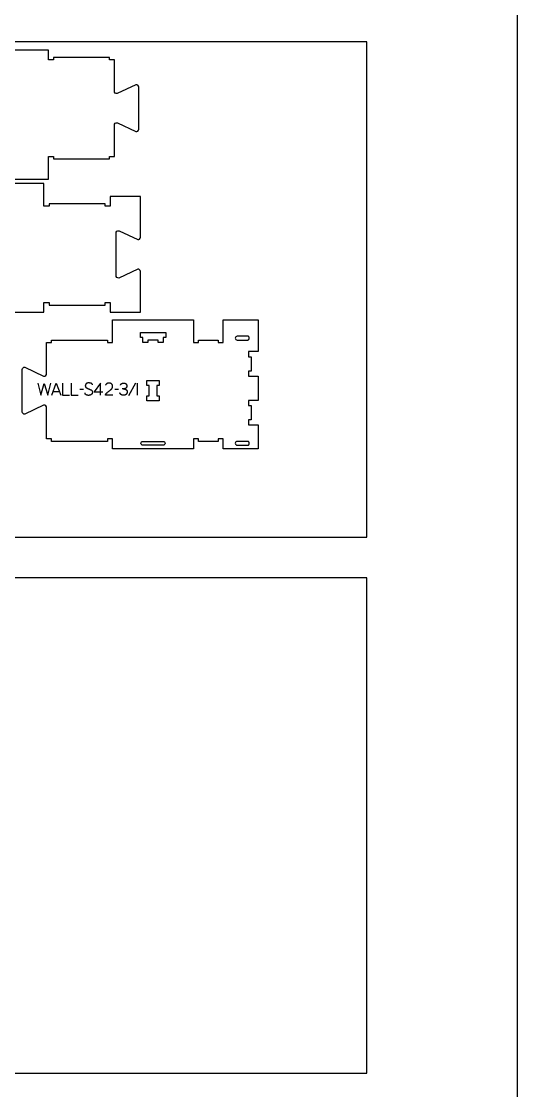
# Model space of a CAD drawing. Extents: x -13885 to -10701, y -19593 to -11999.
# Drawn here: x -11924 to -10701, y -17926 to -15293 of the extents above; entities that cross this region are included whole.
import ezdxf

# ---------------------------------------------------------------- set-up
doc = ezdxf.new("R2010")
doc.units = 0
for name, color, linetype in [('0_SHEET_SPRUCEPLY_2440X122', 1, 'CONTINUOUS'), ('1_ANYTOOL_1MMDEEP_LABELS_S', 2, 'CONTINUOUS'), ('3_ANYTOOL_CUTTHROUGH_INSID', 4, 'CONTINUOUS'), ('4_ANYTOOL_CUTTHROUGH_OUTSI', 5, 'CONTINUOUS'), ('DONOTCUT', 18, 'CONTINUOUS')]:
    doc.layers.add(name, color=color, linetype=linetype)

msp = doc.modelspace()

# ---------------------------------------------------------------- linework, layer by layer
at = {"layer": '0_SHEET_SPRUCEPLY_2440X122'}
for points in [[(-13513.1, -15343.3), (-13513.1, -16563.3), (-11073.1, -16563.3), (-11073.1, -15343.3)], [(-13513.1, -16663.3), (-13513.1, -17883.3), (-11073.1, -17883.3), (-11073.1, -16663.3)]]:
    msp.add_lwpolyline(points, close=True, dxfattribs=at)
at = {"layer": '1_ANYTOOL_1MMDEEP_LABELS_S'}
for points in [[(-11883.5, -16183.9), (-11875.8, -16213.9), (-11867.3, -16184.8), (-11858.8, -16213.9), (-11851.3, -16183.9)], [(-11848.8, -16213.9), (-11837.9, -16183.9), (-11826.8, -16213.9)], [(-11822.5, -16183.9), (-11822.5, -16213.9), (-11805.4, -16213.9)], [(-11800.7, -16183.9), (-11800.7, -16213.9), (-11783.6, -16213.9)], [(-11748.7, -16188.5), (-11748.7, -16188.3), (-11748.7, -16188.2), (-11748.7, -16188.1), (-11748.7, -16188), (-11748.8, -16187.9), (-11748.8, -16187.9), (-11748.8, -16187.8), (-11748.8, -16187.7), (-11748.8, -16187.6), (-11748.8, -16187.5), (-11748.8, -16187.4), (-11748.9, -16187.3), (-11748.9, -16187.3), (-11748.9, -16187.2), (-11748.9, -16187.1), (-11749, -16187), (-11749, -16186.9), (-11749, -16186.9), (-11749, -16186.8), (-11749.1, -16186.7), (-11749.1, -16186.7), (-11749.1, -16186.6), (-11749.2, -16186.5), (-11749.2, -16186.4), (-11749.3, -16186.4), (-11749.3, -16186.3), (-11749.4, -16186.2), (-11749.4, -16186.2), (-11749.4, -16186.1), (-11749.5, -16186), (-11749.5, -16186), (-11749.6, -16185.9), (-11749.7, -16185.9), (-11749.7, -16185.8), (-11749.8, -16185.7), (-11749.8, -16185.7), (-11749.9, -16185.6), (-11749.9, -16185.6), (-11750, -16185.5), (-11750.1, -16185.5), (-11750.1, -16185.4), (-11750.2, -16185.4), (-11750.3, -16185.3), (-11750.3, -16185.3), (-11750.4, -16185.2), (-11750.5, -16185.2), (-11750.6, -16185.1), (-11750.6, -16185.1), (-11750.7, -16185), (-11750.8, -16185), (-11750.9, -16184.9), (-11751.1, -16184.9), (-11751.2, -16184.8), (-11751.4, -16184.7), (-11751.6, -16184.6), (-11751.8, -16184.6), (-11752, -16184.5), (-11752.8, -16184.3), (-11753.6, -16184.1), (-11754.4, -16183.9), (-11755.2, -16183.8), (-11755.5, -16183.7), (-11755.9, -16183.7), (-11756.3, -16183.7), (-11756.7, -16183.6), (-11757, -16183.6), (-11757.4, -16183.6), (-11757.8, -16183.6), (-11758.1, -16183.6), (-11758.3, -16183.6), (-11758.5, -16183.6), (-11758.7, -16183.6), (-11758.9, -16183.6), (-11759.1, -16183.6), (-11759.3, -16183.6), (-11759.4, -16183.7), (-11759.6, -16183.7), (-11759.8, -16183.7), (-11760, -16183.7), (-11760.2, -16183.8), (-11760.4, -16183.8), (-11760.5, -16183.9), (-11760.7, -16183.9), (-11760.9, -16184), (-11761.1, -16184), (-11761.3, -16184.1), (-11761.4, -16184.1), (-11761.6, -16184.2), (-11761.8, -16184.3), (-11761.9, -16184.4), (-11762.1, -16184.4), (-11762.3, -16184.5), (-11762.4, -16184.6), (-11762.6, -16184.7), (-11762.8, -16184.8), (-11762.9, -16184.9), (-11763.1, -16185), (-11763.3, -16185.1), (-11763.4, -16185.2), (-11763.6, -16185.3), (-11763.7, -16185.4), (-11763.9, -16185.5), (-11764, -16185.6), (-11764.2, -16185.7), (-11764.3, -16185.9), (-11764.4, -16186), (-11764.6, -16186.1), (-11764.7, -16186.3), (-11764.8, -16186.4), (-11764.9, -16186.5), (-11765, -16186.7), (-11765.1, -16186.8), (-11765.2, -16187), (-11765.3, -16187.1), (-11765.4, -16187.3), (-11765.5, -16187.4), (-11765.6, -16187.6), (-11765.7, -16187.8), (-11765.7, -16187.9), (-11765.8, -16188.1), (-11765.9, -16188.3), (-11765.9, -16188.5), (-11766, -16188.6), (-11766, -16188.8), (-11766.1, -16189), (-11766.1, -16189.2), (-11766.1, -16189.4), (-11766.1, -16189.6), (-11766.2, -16189.8), (-11766.2, -16190), (-11766.2, -16190.2), (-11766.2, -16190.4), (-11766.2, -16190.6), (-11766.2, -16190.8), (-11766.2, -16191), (-11766.2, -16191.2), (-11766.2, -16191.4), (-11766.1, -16191.6), (-11766.1, -16191.8), (-11766.1, -16192), (-11766, -16192.2), (-11766, -16192.4), (-11765.9, -16192.6), (-11765.9, -16192.8), (-11765.8, -16192.9), (-11765.8, -16193), (-11765.7, -16193.1), (-11765.7, -16193.2), (-11765.7, -16193.3), (-11765.6, -16193.4), (-11765.6, -16193.4), (-11765.5, -16193.5), (-11765.5, -16193.6), (-11765.5, -16193.7), (-11765.4, -16193.8), (-11765.4, -16193.8), (-11765.3, -16193.9), (-11765.3, -16194), (-11765.2, -16194.1), (-11765.2, -16194.1), (-11765.1, -16194.2), (-11765, -16194.3), (-11765, -16194.3), (-11764.9, -16194.4), (-11764.9, -16194.5), (-11764.8, -16194.5), (-11764.7, -16194.6), (-11764.7, -16194.7), (-11764.6, -16194.7), (-11764.5, -16194.9), (-11764.3, -16195), (-11764.2, -16195.1), (-11764, -16195.2), (-11763.9, -16195.3), (-11763.7, -16195.4), (-11763.6, -16195.6), (-11763.4, -16195.7), (-11762.7, -16196), (-11761.9, -16196.4), (-11761.2, -16196.8), (-11760.4, -16197.1), (-11759.6, -16197.5), (-11758.8, -16197.8), (-11758, -16198.1), (-11757.2, -16198.5), (-11756.4, -16198.8), (-11755.6, -16199.1), (-11754.8, -16199.4), (-11754, -16199.8), (-11753.3, -16200.2), (-11752.6, -16200.6), (-11751.9, -16201), (-11751.2, -16201.4), (-11751, -16201.5), (-11750.8, -16201.6), (-11750.7, -16201.7), (-11750.6, -16201.8), (-11750.5, -16201.9), (-11750.5, -16201.9), (-11750.4, -16202), (-11750.3, -16202), (-11750.3, -16202.1), (-11750.2, -16202.2), (-11750.1, -16202.2), (-11750.1, -16202.3), (-11750, -16202.4), (-11749.9, -16202.4), (-11749.9, -16202.5), (-11749.8, -16202.6), (-11749.8, -16202.7), (-11749.7, -16202.7), (-11749.7, -16202.8), (-11749.6, -16202.9), (-11749.6, -16203), (-11749.5, -16203), (-11749.5, -16203.1), (-11749.4, -16203.2), (-11749.4, -16203.3), (-11749.3, -16203.4), (-11749.3, -16203.4), (-11749.3, -16203.5), (-11749.2, -16203.6), (-11749.2, -16203.7), (-11749.1, -16203.8), (-11749.1, -16203.9), (-11749.1, -16204), (-11749, -16204), (-11749, -16204.1), (-11749, -16204.2), (-11749, -16204.3), (-11748.9, -16204.5), (-11748.9, -16204.7), (-11748.8, -16204.9), (-11748.8, -16205.1), (-11748.8, -16205.3), (-11748.8, -16205.5), (-11748.7, -16205.7), (-11748.7, -16205.9), (-11748.7, -16206.2), (-11748.7, -16206.4), (-11748.8, -16206.6), (-11748.8, -16206.8), (-11748.8, -16207.1), (-11748.8, -16207.3), (-11748.8, -16207.5), (-11748.9, -16207.7), (-11748.9, -16208), (-11749, -16208.2), (-11749, -16208.4), (-11749.1, -16208.6), (-11749.1, -16208.8), (-11749.2, -16209), (-11749.3, -16209.2), (-11749.4, -16209.4), (-11749.4, -16209.6), (-11749.5, -16209.7), (-11749.6, -16209.9), (-11749.7, -16210.1), (-11749.8, -16210.3), (-11749.9, -16210.4), (-11750, -16210.6), (-11750.1, -16210.8), (-11750.3, -16210.9), (-11750.4, -16211.1), (-11750.5, -16211.2), (-11750.7, -16211.4), (-11750.8, -16211.5), (-11751, -16211.6), (-11751.1, -16211.8), (-11751.3, -16211.9), (-11751.4, -16212), (-11751.6, -16212.2), (-11751.8, -16212.3), (-11751.9, -16212.4), (-11752.3, -16212.6), (-11752.7, -16212.8), (-11753, -16213), (-11753.4, -16213.2), (-11753.8, -16213.4), (-11754.2, -16213.5), (-11754.3, -16213.6), (-11754.5, -16213.6), (-11754.7, -16213.7), (-11754.9, -16213.8), (-11755.1, -16213.8), (-11755.3, -16213.9), (-11755.5, -16213.9), (-11755.7, -16214), (-11755.9, -16214), (-11756.1, -16214.1), (-11756.3, -16214.1), (-11756.5, -16214.1), (-11756.7, -16214.1), (-11756.9, -16214.2), (-11757.3, -16214.2), (-11757.7, -16214.2), (-11758.1, -16214.3), (-11758.5, -16214.3), (-11759, -16214.2), (-11759.4, -16214.2), (-11759.8, -16214.2), (-11760.2, -16214.1), (-11760.5, -16214.1), (-11760.9, -16214), (-11761.3, -16213.9), (-11761.7, -16213.8), (-11762.1, -16213.7), (-11762.4, -16213.5), (-11762.8, -16213.4), (-11763.1, -16213.2), (-11763.5, -16213.1), (-11763.9, -16212.9), (-11764.2, -16212.7), (-11764.4, -16212.6), (-11764.5, -16212.5), (-11764.7, -16212.4), (-11764.8, -16212.3), (-11765, -16212.2), (-11765.1, -16212.1), (-11765.3, -16211.9), (-11765.4, -16211.8), (-11765.5, -16211.7), (-11765.6, -16211.6), (-11765.8, -16211.4), (-11765.9, -16211.3), (-11765.9, -16211.2), (-11766, -16211.2), (-11766, -16211.1), (-11766.1, -16211), (-11766.1, -16211), (-11766.2, -16210.9), (-11766.2, -16210.8), (-11766.3, -16210.7), (-11766.3, -16210.7), (-11766.3, -16210.6), (-11766.4, -16210.5), (-11766.4, -16210.5), (-11766.5, -16210.4), (-11766.5, -16210.3), (-11766.5, -16210.2), (-11766.6, -16210.1), (-11766.6, -16210.1), (-11766.6, -16210), (-11766.6, -16209.9), (-11766.7, -16209.8), (-11766.7, -16209.7), (-11766.8, -16209.5), (-11766.8, -16209.3), (-11766.8, -16209.1), (-11766.9, -16209), (-11766.9, -16208.8), (-11766.9, -16208.6), (-11766.9, -16208.4), (-11766.9, -16208.2), (-11766.9, -16208)], [(-11728.7, -16213.9), (-11728.7, -16183.9), (-11744.7, -16205.3)], [(-11698.5, -16213.9), (-11716.8, -16213.8), (-11716.6, -16213.4), (-11716.6, -16213.1), (-11716.5, -16212.9), (-11716.4, -16212.7), (-11716.3, -16212.5), (-11716.2, -16212.3), (-11716.1, -16212.1), (-11716, -16211.8), (-11715.9, -16211.6), (-11715.8, -16211.4), (-11715.7, -16211.2), (-11715.6, -16211), (-11715.5, -16210.8), (-11715.4, -16210.6), (-11715.2, -16210.4), (-11715.1, -16210.3), (-11715, -16210.1), (-11714.8, -16209.9), (-11714.7, -16209.7), (-11714.5, -16209.5), (-11714.4, -16209.3), (-11714.3, -16209.2), (-11714.1, -16209), (-11713.9, -16208.8), (-11713.8, -16208.6), (-11713.6, -16208.5), (-11713.5, -16208.3), (-11713.3, -16208.1), (-11713.1, -16208), (-11712.7, -16207.7), (-11711.3, -16206.5), (-11709.8, -16205.3), (-11708.3, -16204.1), (-11706.7, -16203), (-11706, -16202.4), (-11705.3, -16201.8), (-11704.5, -16201.3), (-11703.9, -16200.7), (-11703.2, -16200.1), (-11702.5, -16199.5), (-11701.9, -16198.9), (-11701.3, -16198.3), (-11701.2, -16198.1), (-11701, -16198), (-11700.9, -16197.8), (-11700.8, -16197.6), (-11700.6, -16197.5), (-11700.5, -16197.3), (-11700.4, -16197.1), (-11700.3, -16197), (-11700.2, -16196.8), (-11700.1, -16196.6), (-11700, -16196.4), (-11699.9, -16196.2), (-11699.8, -16196.1), (-11699.7, -16195.9), (-11699.6, -16195.7), (-11699.6, -16195.5), (-11699.5, -16195.3), (-11699.4, -16195.1), (-11699.4, -16194.9), (-11699.3, -16194.7), (-11699.2, -16194.5), (-11699.2, -16194.3), (-11699.2, -16194.1), (-11699.1, -16193.9), (-11699.1, -16193.7), (-11699.1, -16193.5), (-11699, -16193.2), (-11699, -16193), (-11699, -16192.8), (-11699, -16192.6), (-11699, -16192.4), (-11699, -16192.1), (-11699, -16191.9), (-11699, -16191.6), (-11699, -16191.4), (-11699, -16191.2), (-11699, -16190.9), (-11699.1, -16190.7), (-11699.1, -16190.5), (-11699.1, -16190.2), (-11699.2, -16190), (-11699.2, -16189.8), (-11699.3, -16189.6), (-11699.3, -16189.4), (-11699.4, -16189.2), (-11699.5, -16189), (-11699.5, -16188.8), (-11699.6, -16188.6), (-11699.7, -16188.4), (-11699.8, -16188.2), (-11699.9, -16188), (-11700, -16187.9), (-11700.1, -16187.7), (-11700.2, -16187.5), (-11700.3, -16187.3), (-11700.4, -16187.2), (-11700.5, -16187), (-11700.6, -16186.9), (-11700.8, -16186.7), (-11700.9, -16186.6), (-11701, -16186.4), (-11701.2, -16186.3), (-11701.3, -16186.1), (-11701.5, -16186), (-11701.7, -16185.9), (-11701.8, -16185.8), (-11702, -16185.6), (-11702.1, -16185.5), (-11702.3, -16185.4), (-11702.5, -16185.3), (-11702.7, -16185.2), (-11702.8, -16185.1), (-11703, -16185), (-11703.2, -16184.9), (-11703.4, -16184.8), (-11703.6, -16184.7), (-11703.8, -16184.6), (-11704, -16184.6), (-11704.2, -16184.5), (-11704.4, -16184.4), (-11704.6, -16184.4), (-11704.8, -16184.3), (-11705, -16184.3), (-11705.2, -16184.2), (-11705.4, -16184.2), (-11705.6, -16184.1), (-11705.8, -16184.1), (-11706, -16184), (-11706.3, -16184), (-11706.5, -16184), (-11706.7, -16184), (-11706.9, -16183.9), (-11707.2, -16183.9), (-11707.4, -16183.9), (-11707.9, -16183.9), (-11708.2, -16183.9), (-11708.6, -16183.9), (-11709, -16184), (-11709.3, -16184), (-11709.6, -16184), (-11710, -16184.1), (-11710.3, -16184.2), (-11710.6, -16184.2), (-11710.9, -16184.3), (-11711.1, -16184.4), (-11711.3, -16184.4), (-11711.4, -16184.5), (-11711.6, -16184.5), (-11711.7, -16184.6), (-11711.8, -16184.6), (-11712, -16184.7), (-11712.1, -16184.8), (-11712.3, -16184.8), (-11712.4, -16184.9), (-11712.6, -16185), (-11712.7, -16185), (-11712.8, -16185.1), (-11713, -16185.2), (-11713.1, -16185.3), (-11713.2, -16185.3), (-11713.4, -16185.4), (-11713.5, -16185.5), (-11713.6, -16185.6), (-11713.7, -16185.7), (-11713.8, -16185.8), (-11714, -16185.9), (-11714.1, -16186), (-11714.2, -16186.1), (-11714.3, -16186.2), (-11714.4, -16186.3), (-11714.5, -16186.4), (-11714.7, -16186.5), (-11714.8, -16186.7), (-11714.9, -16186.8), (-11715, -16186.9), (-11715.1, -16187), (-11715.3, -16187.3), (-11715.5, -16187.5), (-11715.7, -16187.8), (-11715.9, -16188.1), (-11716, -16188.4), (-11716.2, -16188.7), (-11716.4, -16189)], [(-11679.8, -16188.8), (-11679.7, -16188.5), (-11679.5, -16188.2), (-11679.3, -16188), (-11679.1, -16187.7), (-11679, -16187.4), (-11678.8, -16187.2), (-11678.6, -16186.9), (-11678.5, -16186.8), (-11678.4, -16186.7), (-11678.3, -16186.6), (-11678.2, -16186.5), (-11678.1, -16186.3), (-11677.9, -16186.2), (-11677.8, -16186.1), (-11677.7, -16186), (-11677.6, -16185.9), (-11677.5, -16185.8), (-11677.4, -16185.7), (-11677.3, -16185.6), (-11677.1, -16185.6), (-11677, -16185.5), (-11676.9, -16185.4), (-11676.8, -16185.3), (-11676.6, -16185.2), (-11676.5, -16185.1), (-11676.4, -16185.1), (-11676.3, -16185), (-11676.1, -16184.9), (-11676, -16184.9), (-11675.9, -16184.8), (-11675.7, -16184.7), (-11675.6, -16184.7), (-11675.4, -16184.6), (-11675.3, -16184.5), (-11675.2, -16184.5), (-11675, -16184.4), (-11674.9, -16184.4), (-11674.7, -16184.3), (-11674.6, -16184.3), (-11674.3, -16184.2), (-11674, -16184.1), (-11673.6, -16184.1), (-11673.3, -16184), (-11673, -16184), (-11672.7, -16184), (-11672.3, -16183.9), (-11672, -16183.9), (-11671.6, -16183.9), (-11671.4, -16183.9), (-11671.2, -16183.9), (-11671, -16183.9), (-11670.8, -16183.9), (-11670.6, -16184), (-11670.4, -16184), (-11670.2, -16184), (-11670, -16184), (-11669.8, -16184.1), (-11669.6, -16184.1), (-11669.4, -16184.1), (-11669.3, -16184.2), (-11669.1, -16184.2), (-11668.9, -16184.3), (-11668.7, -16184.3), (-11668.6, -16184.4), (-11668.4, -16184.4), (-11668.2, -16184.5), (-11668, -16184.6), (-11667.9, -16184.6), (-11667.7, -16184.7), (-11667.6, -16184.8), (-11667.4, -16184.9), (-11667.3, -16185), (-11667.1, -16185.1), (-11667, -16185.2), (-11666.8, -16185.3), (-11666.7, -16185.4), (-11666.5, -16185.5), (-11666.4, -16185.6), (-11666.3, -16185.7), (-11666.1, -16185.8), (-11666, -16185.9), (-11665.9, -16186), (-11665.7, -16186.2), (-11665.6, -16186.3), (-11665.5, -16186.4), (-11665.4, -16186.6), (-11665.3, -16186.7), (-11665.2, -16186.8), (-11665.1, -16187), (-11665, -16187.1), (-11664.9, -16187.3), (-11664.8, -16187.4), (-11664.8, -16187.6), (-11664.7, -16187.7), (-11664.6, -16187.9), (-11664.5, -16188.1), (-11664.5, -16188.2), (-11664.4, -16188.4), (-11664.4, -16188.6), (-11664.3, -16188.8), (-11664.3, -16189), (-11664.2, -16189.1), (-11664.2, -16189.3), (-11664.2, -16189.5), (-11664.1, -16189.7), (-11664.1, -16189.9), (-11664.1, -16190.1), (-11664.1, -16190.3), (-11664, -16190.5), (-11664, -16190.7), (-11664, -16190.9), (-11664, -16191.5), (-11664.1, -16191.8), (-11664.1, -16192.1), (-11664.1, -16192.5), (-11664.2, -16192.8), (-11664.2, -16192.9), (-11664.2, -16193.1), (-11664.2, -16193.2), (-11664.3, -16193.3), (-11664.3, -16193.5), (-11664.3, -16193.6), (-11664.4, -16193.7), (-11664.4, -16193.9), (-11664.4, -16194), (-11664.5, -16194.1), (-11664.5, -16194.2), (-11664.6, -16194.4), (-11664.6, -16194.5), (-11664.7, -16194.6), (-11664.7, -16194.7), (-11664.8, -16194.8), (-11664.9, -16194.9), (-11664.9, -16195), (-11665, -16195.1), (-11665.1, -16195.2), (-11665.1, -16195.3), (-11665.2, -16195.4), (-11665.3, -16195.6), (-11665.5, -16195.7), (-11665.6, -16195.9), (-11665.8, -16196.1), (-11665.9, -16196.1), (-11666, -16196.2), (-11666.1, -16196.3), (-11666.1, -16196.4), (-11666.2, -16196.4), (-11666.3, -16196.5), (-11666.4, -16196.6), (-11666.5, -16196.6), (-11666.6, -16196.7), (-11666.7, -16196.8), (-11666.8, -16196.8), (-11666.9, -16196.9), (-11667, -16196.9), (-11667.1, -16197), (-11667.1, -16197), (-11667.2, -16197.1), (-11667.3, -16197.1), (-11667.4, -16197.2), (-11667.5, -16197.2), (-11667.6, -16197.3), (-11667.8, -16197.3), (-11667.9, -16197.4), (-11668.1, -16197.5), (-11668.3, -16197.5), (-11668.5, -16197.6), (-11668.7, -16197.7), (-11668.9, -16197.7), (-11669.2, -16197.8), (-11669.4, -16197.8), (-11669.6, -16197.9), (-11669.9, -16197.9), (-11670.1, -16198), (-11670.3, -16198), (-11670.6, -16198), (-11670.8, -16198), (-11671, -16198.1), (-11671.3, -16198.1), (-11671.5, -16198.1), (-11671.8, -16198.1), (-11675.5, -16198.1)], [(-11642.3, -16184.4), (-11659.5, -16215.2)], [(-11638.8, -16183.9), (-11638.8, -16213.9)], [(-11845.3, -16204.4), (-11830.4, -16204.4)], [(-11771, -16200), (-11779.8, -16200.1)], [(-11744.7, -16205.3), (-11722.9, -16205.3)], [(-11684.8, -16200), (-11693.6, -16200.1)], [(-11672.7, -16198.1), (-11672.3, -16198.2), (-11671.8, -16198.2), (-11671.4, -16198.3), (-11671, -16198.3), (-11670.6, -16198.4), (-11670.1, -16198.5), (-11669.7, -16198.6), (-11669.3, -16198.7), (-11668.9, -16198.8), (-11668.5, -16198.9), (-11668.1, -16199), (-11667.7, -16199.2), (-11667.4, -16199.3), (-11667, -16199.5), (-11666.6, -16199.7), (-11666.2, -16199.9), (-11666, -16200), (-11665.9, -16200.1), (-11665.8, -16200.1), (-11665.7, -16200.2), (-11665.6, -16200.2), (-11665.5, -16200.3), (-11665.5, -16200.4), (-11665.4, -16200.4), (-11665.3, -16200.5), (-11665.2, -16200.5), (-11665.1, -16200.6), (-11665.1, -16200.7), (-11665, -16200.7), (-11664.9, -16200.8), (-11664.9, -16200.9), (-11664.8, -16200.9), (-11664.7, -16201), (-11664.7, -16201.1), (-11664.6, -16201.2), (-11664.5, -16201.2), (-11664.5, -16201.3), (-11664.4, -16201.4), (-11664.4, -16201.5), (-11664.3, -16201.6), (-11664.3, -16201.6), (-11664.2, -16201.7), (-11664.2, -16201.8), (-11664.1, -16201.9), (-11664.1, -16202), (-11664, -16202.1), (-11664, -16202.1), (-11663.9, -16202.2), (-11663.9, -16202.3), (-11663.8, -16202.4), (-11663.8, -16202.5), (-11663.8, -16202.6), (-11663.7, -16202.8), (-11663.6, -16203), (-11663.6, -16203.2), (-11663.5, -16203.4), (-11663.5, -16203.6), (-11663.4, -16203.8), (-11663.4, -16204), (-11663.3, -16204.3), (-11663.3, -16204.5), (-11663.3, -16204.7), (-11663.3, -16205), (-11663.3, -16205.2), (-11663.3, -16205.5), (-11663.3, -16205.7), (-11663.3, -16206), (-11663.3, -16206.3), (-11663.3, -16206.6), (-11663.3, -16206.8), (-11663.4, -16207.1), (-11663.4, -16207.3), (-11663.4, -16207.6), (-11663.5, -16207.8), (-11663.5, -16208), (-11663.6, -16208.3), (-11663.6, -16208.5), (-11663.7, -16208.7), (-11663.7, -16208.9), (-11663.8, -16209.1), (-11663.9, -16209.3), (-11664, -16209.5), (-11664.1, -16209.7), (-11664.1, -16209.9), (-11664.2, -16210.1), (-11664.3, -16210.3), (-11664.4, -16210.5), (-11664.6, -16210.6), (-11664.7, -16210.8), (-11664.8, -16211), (-11664.9, -16211.1), (-11665, -16211.3), (-11665.1, -16211.3), (-11665.2, -16211.4), (-11665.2, -16211.5), (-11665.3, -16211.5), (-11665.4, -16211.6), (-11665.5, -16211.7), (-11665.5, -16211.7), (-11665.6, -16211.8), (-11665.8, -16211.9), (-11665.9, -16212.1), (-11666.1, -16212.2), (-11666.2, -16212.3), (-11666.4, -16212.4), (-11666.6, -16212.5), (-11666.7, -16212.6), (-11666.9, -16212.7), (-11667.1, -16212.8), (-11667.3, -16212.9), (-11667.5, -16213), (-11667.7, -16213.1), (-11667.9, -16213.1), (-11668.1, -16213.2), (-11668.3, -16213.3), (-11668.5, -16213.4), (-11668.7, -16213.4), (-11668.9, -16213.5), (-11669.1, -16213.5), (-11669.3, -16213.6), (-11669.6, -16213.6), (-11669.8, -16213.7), (-11670, -16213.7), (-11670.3, -16213.8), (-11670.5, -16213.8), (-11671, -16213.8), (-11671.5, -16213.9), (-11672, -16213.9), (-11672.5, -16213.9), (-11672.9, -16213.9), (-11673.3, -16213.9), (-11673.6, -16213.9), (-11674, -16213.8), (-11674.4, -16213.8), (-11674.5, -16213.7), (-11674.7, -16213.7), (-11674.9, -16213.7), (-11675, -16213.6), (-11675.2, -16213.6), (-11675.4, -16213.6), (-11675.5, -16213.5), (-11675.7, -16213.5), (-11675.8, -16213.4), (-11676, -16213.4), (-11676.2, -16213.3), (-11676.3, -16213.2), (-11676.5, -16213.2), (-11676.6, -16213.1), (-11676.7, -16213), (-11676.9, -16213), (-11677, -16212.9), (-11677.2, -16212.8), (-11677.3, -16212.7), (-11677.4, -16212.7), (-11677.6, -16212.6), (-11677.7, -16212.5), (-11677.8, -16212.4), (-11678, -16212.3), (-11678.1, -16212.2), (-11678.2, -16212.1), (-11678.3, -16212), (-11678.5, -16211.9), (-11678.6, -16211.8), (-11678.7, -16211.7), (-11678.8, -16211.6), (-11678.9, -16211.5), (-11679, -16211.3), (-11679.1, -16211.2), (-11679.3, -16211.1), (-11679.4, -16211), (-11679.5, -16210.8), (-11679.6, -16210.7), (-11679.7, -16210.6), (-11679.8, -16210.4), (-11679.9, -16210.3), (-11680, -16210.1), (-11680, -16210), (-11680.1, -16209.9), (-11680.3, -16209.5), (-11680.5, -16209.2), (-11680.6, -16208.9), (-11680.8, -16208.6), (-11680.9, -16208.2)]]:
    msp.add_lwpolyline(points, dxfattribs=at)
at = {"layer": '3_ANYTOOL_CUTTHROUGH_INSID', "color": 4}
for points in [[(-11612.1, -16078), (-11612.1, -16084), (-11624.6, -16084), (-11624.6, -16072), (-11630.6, -16072), (-11630.6, -16059.5), (-11568.1, -16059.5), (-11568.1, -16072), (-11574.1, -16072), (-11574.1, -16084), (-11586.6, -16084), (-11586.6, -16078)], [(-11590.1, -16189.9), (-11590.1, -16215.4), (-11584.1, -16215.4), (-11584.1, -16227.9), (-11614.6, -16227.9), (-11614.6, -16215.4), (-11608.6, -16215.4), (-11608.6, -16189.9), (-11614.6, -16189.9), (-11614.6, -16177.4), (-11584.1, -16177.4), (-11584.1, -16189.9)]]:
    msp.add_lwpolyline(points, close=True, dxfattribs=at)
for points in [[(-11392.1, -16068.5, 1), (-11392.1, -16078), (-11366.3, -16078), (-11366.2, -16078), (-11366.1, -16078), (-11366, -16077.9), (-11365.9, -16077.9), (-11365.8, -16077.9), (-11365.8, -16077.9), (-11365.7, -16077.9), (-11365.6, -16077.9), (-11365.5, -16077.9), (-11365.4, -16077.8), (-11365.3, -16077.8), (-11365.2, -16077.8), (-11365.1, -16077.7), (-11365, -16077.7), (-11364.9, -16077.7), (-11364.8, -16077.6), (-11364.7, -16077.6), (-11364.6, -16077.5), (-11364.5, -16077.5), (-11364.4, -16077.4), (-11364.3, -16077.3), (-11364.2, -16077.3), (-11364.1, -16077.2), (-11364.1, -16077.2), (-11364, -16077.1), (-11363.9, -16077), (-11363.8, -16076.9), (-11363.7, -16076.9), (-11363.7, -16076.8), (-11363.6, -16076.7), (-11363.5, -16076.6), (-11363.4, -16076.5), (-11363.4, -16076.4), (-11363.3, -16076.3), (-11363.2, -16076.3), (-11363.2, -16076.2), (-11363.1, -16076.1), (-11363, -16076), (-11363, -16075.9), (-11362.9, -16075.8), (-11362.9, -16075.7), (-11362.8, -16075.6), (-11362.8, -16075.5), (-11362.7, -16075.4), (-11362.7, -16075.3), (-11362.7, -16075.1), (-11362.6, -16075), (-11362.6, -16074.9), (-11362.6, -16074.8), (-11362.5, -16074.7), (-11362.5, -16074.6), (-11362.5, -16074.5), (-11362.4, -16074.4), (-11362.4, -16074.3), (-11362.4, -16074.2), (-11362.4, -16074.1), (-11362.4, -16074), (-11362.4, -16073.9), (-11362.4, -16073.7), (-11362.3, -16073.6), (-11362.3, -16073.5), (-11362.3, -16073.4), (-11362.3, -16073.3), (-11362.3, -16073.2), (-11362.3, -16073.1), (-11362.3, -16073), (-11362.3, -16072.9), (-11362.3, -16072.8), (-11362.4, -16072.7), (-11362.4, -16072.6), (-11362.4, -16072.5), (-11362.4, -16072.4), (-11362.4, -16072.2), (-11362.4, -16072.1), (-11362.4, -16072), (-11362.5, -16071.9), (-11362.5, -16071.8), (-11362.5, -16071.7), (-11362.6, -16071.6), (-11362.6, -16071.5), (-11362.6, -16071.4), (-11362.7, -16071.3), (-11362.7, -16071.2), (-11362.7, -16071.1), (-11362.8, -16071), (-11362.8, -16070.9), (-11362.9, -16070.8), (-11362.9, -16070.7), (-11363, -16070.6), (-11363, -16070.5), (-11363.1, -16070.4), (-11363.2, -16070.3), (-11363.2, -16070.2), (-11363.3, -16070.1), (-11363.4, -16070), (-11363.4, -16069.9), (-11363.5, -16069.8), (-11363.6, -16069.7), (-11363.7, -16069.6), (-11363.7, -16069.6), (-11363.8, -16069.5), (-11363.9, -16069.4), (-11364, -16069.3), (-11364.1, -16069.3), (-11364.1, -16069.2), (-11364.2, -16069.1), (-11364.3, -16069.1), (-11364.4, -16069), (-11364.5, -16069), (-11364.6, -16068.9), (-11364.7, -16068.9), (-11364.8, -16068.8), (-11364.9, -16068.8), (-11365, -16068.7), (-11365.1, -16068.7), (-11365.2, -16068.7), (-11365.3, -16068.6), (-11365.4, -16068.6), (-11365.5, -16068.6), (-11365.6, -16068.5), (-11365.7, -16068.5), (-11365.8, -16068.5), (-11365.8, -16068.5), (-11365.9, -16068.5), (-11366, -16068.5), (-11366.1, -16068.5), (-11366.2, -16068.5), (-11366.3, -16068.5)], [(-11574.4, -16337), (-11624.4, -16337, -1), (-11624.4, -16327.5), (-11574.4, -16327.5, -1)], [(-11392.1, -16337), (-11366.3, -16337), (-11366.2, -16337), (-11366.1, -16337), (-11366, -16336.9), (-11365.9, -16336.9), (-11365.8, -16336.9), (-11365.8, -16336.9), (-11365.7, -16336.9), (-11365.6, -16336.9), (-11365.5, -16336.9), (-11365.4, -16336.8), (-11365.3, -16336.8), (-11365.2, -16336.8), (-11365.1, -16336.7), (-11365, -16336.7), (-11364.9, -16336.7), (-11364.8, -16336.6), (-11364.7, -16336.6), (-11364.6, -16336.5), (-11364.5, -16336.5), (-11364.4, -16336.4), (-11364.3, -16336.3), (-11364.2, -16336.3), (-11364.1, -16336.2), (-11364.1, -16336.2), (-11364, -16336.1), (-11363.9, -16336), (-11363.8, -16335.9), (-11363.7, -16335.9), (-11363.7, -16335.8), (-11363.6, -16335.7), (-11363.5, -16335.6), (-11363.4, -16335.5), (-11363.4, -16335.4), (-11363.3, -16335.3), (-11363.2, -16335.3), (-11363.2, -16335.2), (-11363.1, -16335.1), (-11363, -16335), (-11363, -16334.9), (-11362.9, -16334.8), (-11362.9, -16334.7), (-11362.8, -16334.6), (-11362.8, -16334.5), (-11362.7, -16334.4), (-11362.7, -16334.3), (-11362.7, -16334.1), (-11362.6, -16334), (-11362.6, -16333.9), (-11362.6, -16333.8), (-11362.5, -16333.7), (-11362.5, -16333.6), (-11362.5, -16333.5), (-11362.4, -16333.4), (-11362.4, -16333.3), (-11362.4, -16333.2), (-11362.4, -16333.1), (-11362.4, -16333), (-11362.4, -16332.9), (-11362.4, -16332.7), (-11362.3, -16332.6), (-11362.3, -16332.5), (-11362.3, -16332.4), (-11362.3, -16332.3), (-11362.3, -16332.2), (-11362.3, -16332.1), (-11362.3, -16332), (-11362.3, -16331.9), (-11362.3, -16331.8), (-11362.4, -16331.7), (-11362.4, -16331.6), (-11362.4, -16331.5), (-11362.4, -16331.4), (-11362.4, -16331.2), (-11362.4, -16331.1), (-11362.4, -16331), (-11362.5, -16330.9), (-11362.5, -16330.8), (-11362.5, -16330.7), (-11362.6, -16330.6), (-11362.6, -16330.5), (-11362.6, -16330.4), (-11362.7, -16330.3), (-11362.7, -16330.2), (-11362.7, -16330.1), (-11362.8, -16330), (-11362.8, -16329.9), (-11362.9, -16329.8), (-11362.9, -16329.7), (-11363, -16329.6), (-11363, -16329.5), (-11363.1, -16329.4), (-11363.2, -16329.3), (-11363.2, -16329.2), (-11363.3, -16329.1), (-11363.4, -16329), (-11363.4, -16328.9), (-11363.5, -16328.8), (-11363.6, -16328.7), (-11363.7, -16328.6), (-11363.7, -16328.6), (-11363.8, -16328.5), (-11363.9, -16328.4), (-11364, -16328.3), (-11364.1, -16328.3), (-11364.1, -16328.2), (-11364.2, -16328.1), (-11364.3, -16328.1), (-11364.4, -16328), (-11364.5, -16328), (-11364.6, -16327.9), (-11364.7, -16327.9), (-11364.8, -16327.8), (-11364.9, -16327.8), (-11365, -16327.7), (-11365.1, -16327.7), (-11365.2, -16327.7), (-11365.3, -16327.6), (-11365.4, -16327.6), (-11365.5, -16327.6), (-11365.6, -16327.5), (-11365.7, -16327.5), (-11365.8, -16327.5), (-11365.8, -16327.5), (-11365.9, -16327.5), (-11366, -16327.5), (-11366.1, -16327.5), (-11366.2, -16327.5), (-11366.3, -16327.5), (-11392.1, -16327.5, 1)]]:
    msp.add_lwpolyline(points, format="xyb", close=True, dxfattribs=at)
at = {"layer": '4_ANYTOOL_CUTTHROUGH_OUTSI', "color": 5}
for points in [[(-12056.7, -15681.7), (-11857.2, -15681.7), (-11857.2, -15625.7), (-11844.7, -15625.7), (-11844.7, -15631.7), (-11706.7, -15631.7), (-11706.7, -15625.7), (-11694.7, -15625.7), (-11694.7, -15549.1), (-11694.7, -15549.1, -0.463455), (-11687.4, -15542.9), (-11687.4, -15542.9), (-11687.3, -15542.9), (-11641.4, -15564.8), (-11641.4, -15564.8, 0.461625), (-11634.7, -15559.1), (-11634.7, -15454.9, 0.461625), (-11641.4, -15449.2), (-11687.4, -15471.1), (-11687.4, -15471.1), (-11687.4, -15471.1, -0.463455), (-11694.7, -15464.9), (-11694.7, -15388.2), (-11706.7, -15388.2), (-11706.7, -15382.2), (-11844.7, -15382.2), (-11844.7, -15388.2), (-11857.2, -15388.2), (-11857.2, -15364.2), (-12056.7, -15364.2)], [(-12067.6, -16009.7), (-11868.1, -16009.7), (-11868.1, -15985.7), (-11855.6, -15985.7), (-11855.6, -15991.7), (-11717.6, -15991.7), (-11717.6, -15985.7), (-11705.1, -15985.7), (-11705.1, -16009.7), (-11630.6, -16009.7), (-11630.6, -15909.1), (-11630.6, -15909.1, 0.461625), (-11637.2, -15903.4), (-11683.3, -15925.3), (-11683.3, -15925.3), (-11683.3, -15925.3, -0.220464), (-11688.4, -15923.9, -0.220464), (-11690.6, -15919.1), (-11690.6, -15814.9, -0.220464), (-11688.4, -15810.1, -0.220464), (-11683.3, -15808.7), (-11683.3, -15808.7), (-11683.2, -15808.7), (-11637.2, -15830.6), (-11637.2, -15830.6, 0.218884), (-11632.6, -15829.3, 0.220464), (-11630.6, -15824.9), (-11630.6, -15748), (-11630.6, -15724.2), (-11705.1, -15724.2), (-11705.1, -15748.2), (-11717.6, -15748.2), (-11717.6, -15742.2), (-11855.6, -15742.2), (-11855.6, -15748.2), (-11868.1, -15748.2), (-11868.1, -15692.2), (-12067.6, -15692.2)]]:
    msp.add_lwpolyline(points, format="xyb", dxfattribs=at)
msp.add_lwpolyline([(-11340.1, -16287), (-11340.1, -16345.5), (-11426.8, -16345.5), (-11426.8, -16321.5), (-11439.3, -16321.5), (-11439.3, -16327.5), (-11449.4, -16327.5), (-11487.1, -16327.5), (-11487.1, -16321.5), (-11499.6, -16321.5), (-11499.6, -16345.5), (-11699.1, -16345.5), (-11699.1, -16321.5), (-11711.6, -16321.5), (-11711.6, -16327.5), (-11749.4, -16327.5), (-11849.6, -16327.5), (-11849.6, -16321.5), (-11861.6, -16321.5), (-11861.6, -16244.8), (-11861.6, -16244.8, 0.463455), (-11868.9, -16238.6), (-11868.9, -16238.6), (-11869, -16238.6), (-11915, -16260.5), (-11915, -16260.5, -0.461625), (-11921.6, -16254.8), (-11921.6, -16150.6, -0.461625), (-11915, -16144.9), (-11868.9, -16166.8), (-11868.9, -16166.8), (-11868.9, -16166.8, 0.463455), (-11861.6, -16160.6), (-11861.6, -16084), (-11849.6, -16084), (-11849.6, -16078), (-11711.6, -16078), (-11711.6, -16084), (-11699.1, -16084), (-11699.1, -16028), (-11499.6, -16028), (-11499.6, -16084), (-11487.1, -16084), (-11487.1, -16078), (-11449.4, -16078), (-11439.3, -16078), (-11439.3, -16084), (-11426.8, -16084), (-11426.8, -16028), (-11340.1, -16028), (-11340.1, -16106.5), (-11364.1, -16106.5), (-11364.1, -16119), (-11358.1, -16119), (-11358.1, -16154.5), (-11364.1, -16154.5), (-11364.1, -16167), (-11340.1, -16167), (-11340.1, -16226.5), (-11364.1, -16226.5), (-11364.1, -16239), (-11358.1, -16239), (-11358.1, -16274.5), (-11364.1, -16274.5), (-11364.1, -16287), (-11340.1, -16287)], format="xyb", close=True, dxfattribs=at)
at = {"layer": 'DONOTCUT'}
msp.add_lwpolyline([(-13884.8, -19592.7), (-10701.4, -19592.7), (-10701.4, -11999.3), (-13884.8, -11999.3)], close=True, dxfattribs=at)

doc.saveas('drawing.dxf')
